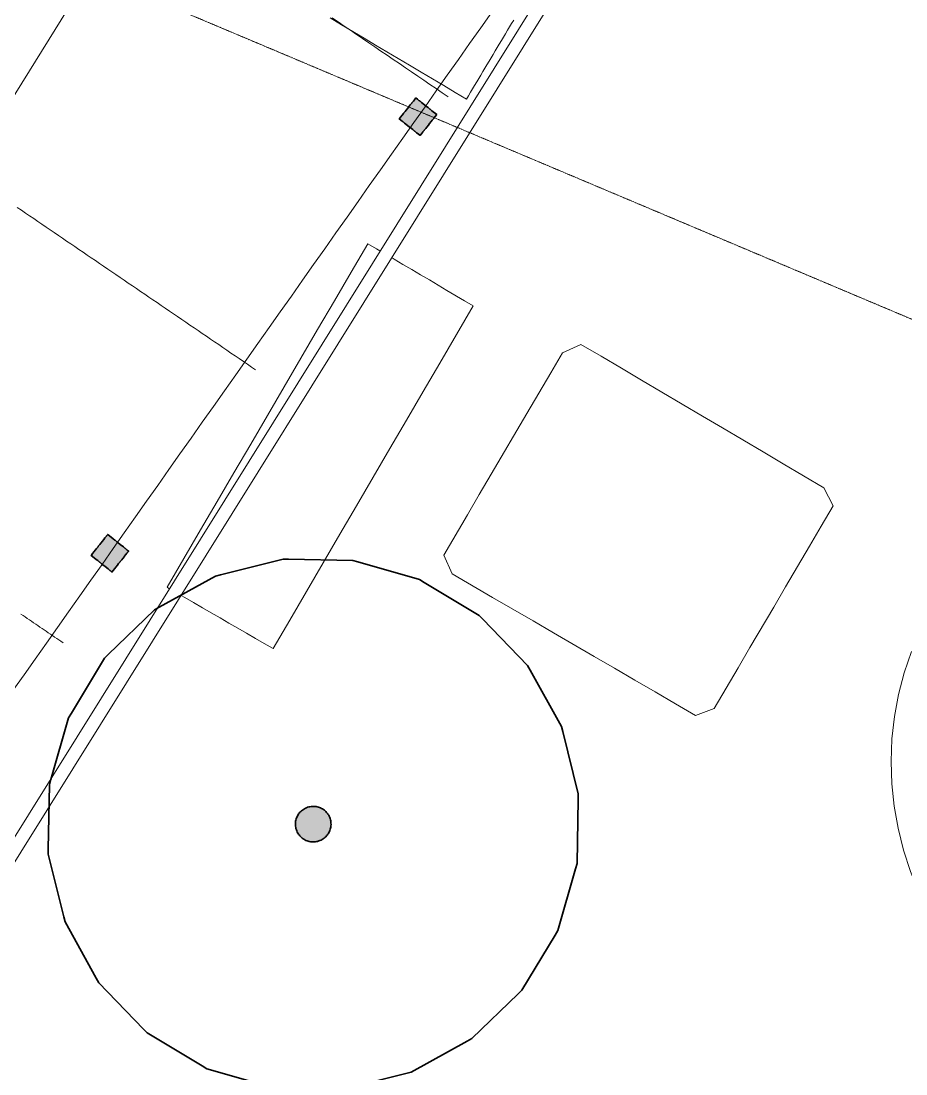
# Model space of a CAD drawing. Header units: millimetres. Extents: x -31757 to 121236, y -27283 to 63658.
# Drawn here: x 25962 to 29935, y 3077 to 7806 of the extents above; entities that cross this region are included whole.
import ezdxf

# ---------------------------------------------------------------- set-up
doc = ezdxf.new("R2010")
doc.units = ezdxf.units.MM
doc.linetypes.add('PHANTOM', pattern=[6.35, 3.175, -0.635, 0.635, -0.635, 0.635, -0.635])
for name, color, linetype, lineweight in [('01_切断（構造・壁）', 7, 'Continuous', 35), ('10_見えがかり', 7, 'Continuous', 13), ('20_上部（屋根の外形・梁）', 8, 'PHANTOM', 9), ('30_敷地・外構', 8, 'Continuous', 9)]:
    doc.layers.add(name, color=color, linetype=linetype, lineweight=lineweight)

msp = doc.modelspace()

# ---------------------------------------------------------------- hatches: boundary and pattern name
at = {"layer": '01_切断（構造・壁）'}
for points in [[(27667.4, 7360.9), (27665.8, 7362.1), (27659.6, 7367.1), (27660.8, 7368.7), (27665.8, 7374.9), (27667, 7376.5), (27672, 7382.8), (27673.2, 7384.3), (27678.2, 7390.6), (27679.5, 7392.1), (27684.5, 7398.4), (27685.7, 7400), (27690.7, 7406.2), (27691.9, 7407.8), (27696.9, 7414.1), (27698.1, 7415.6), (27703.1, 7421.9), (27704.4, 7423.4), (27709.4, 7429.7), (27710.6, 7431.3), (27715.6, 7437.5), (27716.8, 7439.1), (27721.8, 7445.4), (27723, 7446.9), (27728, 7453.2), (27729.3, 7454.8), (27734.3, 7461), (27735.8, 7459.8), (27742.1, 7454.8), (27743.6, 7453.5), (27749.9, 7448.6), (27751.5, 7447.3), (27757.7, 7442.3), (27759.3, 7441.1), (27765.6, 7436.1), (27767.1, 7434.9), (27773.4, 7429.9), (27774.9, 7428.6), (27781.2, 7423.7), (27782.8, 7422.4), (27789, 7417.4), (27790.6, 7416.2), (27796.9, 7411.2), (27798.4, 7410), (27804.7, 7405), (27806.3, 7403.7), (27812.5, 7398.8), (27814.1, 7397.5), (27820.3, 7392.5), (27821.9, 7391.3), (27828.2, 7386.3), (27826.9, 7384.7), (27821.9, 7378.5), (27820.7, 7376.9), (27815.7, 7370.7), (27814.5, 7369.1), (27809.5, 7362.8), (27808.2, 7361.3), (27803.3, 7355), (27802, 7353.4), (27797, 7347.2), (27795.8, 7345.6), (27790.8, 7339.4), (27789.6, 7337.8), (27784.6, 7331.5), (27783.3, 7330), (27778.4, 7323.7), (27777.1, 7322.1), (27772.1, 7315.9), (27770.9, 7314.3), (27765.9, 7308.1), (27764.7, 7306.5), (27759.7, 7300.2), (27758.4, 7298.7), (27753.5, 7292.4), (27751.9, 7293.6), (27745.6, 7298.6), (27744.1, 7299.9), (27737.8, 7304.8), (27736.2, 7306.1), (27730, 7311.1), (27728.4, 7312.3), (27722.2, 7317.3), (27720.6, 7318.5), (27714.3, 7323.5), (27712.8, 7324.8), (27706.5, 7329.7), (27704.9, 7331), (27698.7, 7336), (27697.1, 7337.2), (27690.9, 7342.2), (27689.3, 7343.4), (27683, 7348.4), (27681.5, 7349.7), (27675.2, 7354.6), (27673.6, 7355.9)], [(26284, 5400.1), (26282.4, 5401.3), (26276.1, 5406.3), (26277.4, 5407.9), (26282.4, 5414.1), (26283.6, 5415.7), (26288.6, 5422), (26289.8, 5423.5), (26294.8, 5429.8), (26296.1, 5431.4), (26301, 5437.6), (26302.3, 5439.2), (26307.3, 5445.5), (26308.5, 5447), (26313.5, 5453.3), (26314.7, 5454.8), (26319.7, 5461.1), (26321, 5462.7), (26325.9, 5468.9), (26327.2, 5470.5), (26332.2, 5476.8), (26333.4, 5478.3), (26338.4, 5484.6), (26339.6, 5486.1), (26344.6, 5492.4), (26345.9, 5494), (26350.8, 5500.2), (26352.4, 5499), (26358.7, 5494), (26360.2, 5492.8), (26366.5, 5487.8), (26368.1, 5486.5), (26374.3, 5481.6), (26375.9, 5480.3), (26382.1, 5475.3), (26383.7, 5474.1), (26390, 5469.1), (26391.5, 5467.9), (26397.8, 5462.9), (26399.4, 5461.6), (26405.6, 5456.7), (26407.2, 5455.4), (26413.4, 5450.4), (26415, 5449.2), (26421.3, 5444.2), (26422.8, 5443), (26429.1, 5438), (26430.7, 5436.7), (26436.9, 5431.8), (26438.5, 5430.5), (26444.8, 5425.5), (26443.5, 5424), (26438.5, 5417.7), (26437.3, 5416.1), (26432.3, 5409.9), (26431.1, 5408.3), (26426.1, 5402.1), (26424.8, 5400.5), (26419.9, 5394.2), (26418.6, 5392.7), (26413.6, 5386.4), (26412.4, 5384.8), (26407.4, 5378.6), (26406.2, 5377), (26401.2, 5370.7), (26399.9, 5369.2), (26395, 5362.9), (26393.7, 5361.4), (26388.7, 5355.1), (26387.5, 5353.5), (26382.5, 5347.3), (26381.3, 5345.7), (26376.3, 5339.4), (26375, 5337.9), (26370, 5331.6), (26368.5, 5332.9), (26362.2, 5337.8), (26360.7, 5339.1), (26354.4, 5344.1), (26352.8, 5345.3), (26346.6, 5350.3), (26345, 5351.5), (26338.7, 5356.5), (26337.2, 5357.8), (26330.9, 5362.7), (26329.4, 5364), (26323.1, 5369), (26321.5, 5370.2), (26315.3, 5375.2), (26313.7, 5376.4), (26307.4, 5381.4), (26305.9, 5382.7), (26299.6, 5387.6), (26298, 5388.9), (26291.8, 5393.9), (26290.2, 5395.1)], [(27341.7, 4157.2), (27339.1, 4153.5), (27336.2, 4149.3), (27333.1, 4146), (27329.7, 4142.2), (27326.1, 4139.1), (27322.1, 4135.6), (27318, 4132.8), (27313.4, 4129.8), (27308.9, 4127.6), (27303.8, 4125.1), (27298.9, 4123.5), (27293.4, 4121.7), (27288.3, 4120.7), (27282.6, 4119.7), (27277.4, 4119.4), (27271.6, 4119.2), (27266.5, 4119.6), (27260.7, 4120.2), (27255.8, 4121.3), (27250.3, 4122.6), (27245.7, 4124.3), (27240.5, 4126.3), (27236.4, 4128.5), (27231.7, 4131), (27227.9, 4133.6), (27223.8, 4136.5), (27220.4, 4139.6), (27216.6, 4143), (27213.5, 4146.6), (27210, 4150.6), (27207.3, 4154.7), (27204.2, 4159.3), (27202, 4163.8), (27199.5, 4168.9), (27197.9, 4173.8), (27196.1, 4179.2), (27195.1, 4184.3), (27194.1, 4190.1), (27193.8, 4195.3), (27193.6, 4201.1), (27194.1, 4206.2), (27194.6, 4212), (27195.7, 4216.9), (27197, 4222.4), (27198.7, 4227), (27200.7, 4232.2), (27202.9, 4236.3), (27205.4, 4241), (27208, 4244.8), (27210.9, 4248.9), (27214, 4252.3), (27217.4, 4256.1), (27221, 4259.2), (27225, 4262.7), (27229.1, 4265.4), (27233.7, 4268.5), (27238.2, 4270.7), (27243.3, 4273.2), (27248.2, 4274.8), (27253.7, 4276.6), (27258.8, 4277.6), (27264.5, 4278.6), (27269.7, 4278.9), (27275.5, 4279.1), (27280.6, 4278.6), (27286.4, 4278.1), (27291.3, 4277), (27296.8, 4275.7), (27301.4, 4274), (27306.6, 4272), (27310.8, 4269.8), (27315.5, 4267.3), (27319.2, 4264.7), (27323.4, 4261.8), (27326.7, 4258.7), (27330.5, 4255.3), (27333.6, 4251.7), (27337.1, 4247.7), (27339.8, 4243.6), (27342.9, 4239), (27345.1, 4234.5), (27347.6, 4229.4), (27349.2, 4224.5), (27351, 4219), (27352, 4213.9), (27353, 4208.2), (27353.3, 4203), (27353.5, 4197.2), (27353.1, 4192.1), (27352.5, 4186.3), (27351.4, 4181.4), (27350.1, 4175.9), (27348.4, 4171.3), (27346.4, 4166.1), (27344.2, 4161.9)]]:
    msp.add_hatch(color=7, dxfattribs=at).paths.add_polyline_path(points)

# ---------------------------------------------------------------- linework, layer by layer
for points in [[(27667.4, 7360.9), (27665.8, 7362.1), (27659.6, 7367.1), (27660.8, 7368.7), (27665.8, 7374.9), (27667, 7376.5), (27672, 7382.8), (27673.2, 7384.3), (27678.2, 7390.6), (27679.5, 7392.1), (27684.5, 7398.4), (27685.7, 7400), (27690.7, 7406.2), (27691.9, 7407.8), (27696.9, 7414.1), (27698.1, 7415.6), (27703.1, 7421.9), (27704.4, 7423.4), (27709.4, 7429.7), (27710.6, 7431.3), (27715.6, 7437.5), (27716.8, 7439.1), (27721.8, 7445.4), (27723, 7446.9), (27728, 7453.2), (27729.3, 7454.8), (27734.3, 7461), (27735.8, 7459.8), (27742.1, 7454.8), (27743.6, 7453.5), (27749.9, 7448.6), (27751.5, 7447.3), (27757.7, 7442.3), (27759.3, 7441.1), (27765.6, 7436.1), (27767.1, 7434.9), (27773.4, 7429.9), (27774.9, 7428.6), (27781.2, 7423.7), (27782.8, 7422.4), (27789, 7417.4), (27790.6, 7416.2), (27796.9, 7411.2), (27798.4, 7410), (27804.7, 7405), (27806.3, 7403.7), (27812.5, 7398.8), (27814.1, 7397.5), (27820.3, 7392.5), (27821.9, 7391.3), (27828.2, 7386.3), (27826.9, 7384.7), (27821.9, 7378.5), (27820.7, 7376.9), (27815.7, 7370.7), (27814.5, 7369.1), (27809.5, 7362.8), (27808.2, 7361.3), (27803.3, 7355), (27802, 7353.4), (27797, 7347.2), (27795.8, 7345.6), (27790.8, 7339.4), (27789.6, 7337.8), (27784.6, 7331.5), (27783.3, 7330), (27778.4, 7323.7), (27777.1, 7322.1), (27772.1, 7315.9), (27770.9, 7314.3), (27765.9, 7308.1), (27764.7, 7306.5), (27759.7, 7300.2), (27758.4, 7298.7), (27753.5, 7292.4), (27751.9, 7293.6), (27745.6, 7298.6), (27744.1, 7299.9), (27737.8, 7304.8), (27736.2, 7306.1), (27730, 7311.1), (27728.4, 7312.3), (27722.2, 7317.3), (27720.6, 7318.5), (27714.3, 7323.5), (27712.8, 7324.8), (27706.5, 7329.7), (27704.9, 7331), (27698.7, 7336), (27697.1, 7337.2), (27690.9, 7342.2), (27689.3, 7343.4), (27683, 7348.4), (27681.5, 7349.7), (27675.2, 7354.6), (27673.6, 7355.9), (27667.4, 7360.9)], [(26284, 5400.1), (26282.4, 5401.3), (26276.1, 5406.3), (26277.4, 5407.9), (26282.4, 5414.1), (26283.6, 5415.7), (26288.6, 5422), (26289.8, 5423.5), (26294.8, 5429.8), (26296.1, 5431.4), (26301, 5437.6), (26302.3, 5439.2), (26307.3, 5445.5), (26308.5, 5447), (26313.5, 5453.3), (26314.7, 5454.8), (26319.7, 5461.1), (26321, 5462.7), (26325.9, 5468.9), (26327.2, 5470.5), (26332.2, 5476.8), (26333.4, 5478.3), (26338.4, 5484.6), (26339.6, 5486.1), (26344.6, 5492.4), (26345.9, 5494), (26350.8, 5500.2), (26352.4, 5499), (26358.7, 5494), (26360.2, 5492.8), (26366.5, 5487.8), (26368.1, 5486.5), (26374.3, 5481.6), (26375.9, 5480.3), (26382.1, 5475.3), (26383.7, 5474.1), (26390, 5469.1), (26391.5, 5467.9), (26397.8, 5462.9), (26399.4, 5461.6), (26405.6, 5456.7), (26407.2, 5455.4), (26413.4, 5450.4), (26415, 5449.2), (26421.3, 5444.2), (26422.8, 5443), (26429.1, 5438), (26430.7, 5436.7), (26436.9, 5431.8), (26438.5, 5430.5), (26444.8, 5425.5), (26443.5, 5424), (26438.5, 5417.7), (26437.3, 5416.1), (26432.3, 5409.9), (26431.1, 5408.3), (26426.1, 5402.1), (26424.8, 5400.5), (26419.9, 5394.2), (26418.6, 5392.7), (26413.6, 5386.4), (26412.4, 5384.8), (26407.4, 5378.6), (26406.2, 5377), (26401.2, 5370.7), (26399.9, 5369.2), (26395, 5362.9), (26393.7, 5361.4), (26388.7, 5355.1), (26387.5, 5353.5), (26382.5, 5347.3), (26381.3, 5345.7), (26376.3, 5339.4), (26375, 5337.9), (26370, 5331.6), (26368.5, 5332.9), (26362.2, 5337.8), (26360.7, 5339.1), (26354.4, 5344.1), (26352.8, 5345.3), (26346.6, 5350.3), (26345, 5351.5), (26338.7, 5356.5), (26337.2, 5357.8), (26330.9, 5362.7), (26329.4, 5364), (26323.1, 5369), (26321.5, 5370.2), (26315.3, 5375.2), (26313.7, 5376.4), (26307.4, 5381.4), (26305.9, 5382.7), (26299.6, 5387.6), (26298, 5388.9), (26291.8, 5393.9), (26290.2, 5395.1), (26284, 5400.1)], [(26299.3, 3507.6), (26159.3, 3760.2), (26153.5, 3783.4), (26083.6, 4063.6), (26084, 4087.4), (26089.1, 4376.2), (26095.7, 4399.1), (26175.3, 4676.7), (26187.6, 4697.2), (26336.3, 4944.7), (26353.5, 4961.3), (26561.2, 5161.9), (26582.1, 5173.4), (26834.6, 5313.4), (26857.8, 5319.2), (27138, 5389.1), (27161.9, 5388.7), (27450.6, 5383.6), (27473.5, 5377), (27751.1, 5297.4), (27771.6, 5285.1), (28019.1, 5136.4), (28035.7, 5119.2), (28236.3, 4911.5), (28247.9, 4890.6)], [(28247.9, 4890.6), (28387.8, 4638.1), (28393.6, 4614.9), (28463.5, 4334.7), (28463.1, 4310.8), (28458, 4022.1), (28451.4, 3999.2), (28371.9, 3721.6), (28359.6, 3701.1), (28210.8, 3453.6), (28193.7, 3437), (27985.9, 3236.4), (27965, 3224.8), (27712.5, 3084.8), (27689.3, 3079.1), (27409.1, 3009.2)], [(27341.7, 4157.2), (27339.1, 4153.5), (27336.2, 4149.3), (27333.1, 4146), (27329.7, 4142.2), (27326.1, 4139.1), (27322.1, 4135.6), (27318, 4132.8), (27313.4, 4129.8), (27308.9, 4127.6), (27303.8, 4125.1), (27298.9, 4123.5), (27293.4, 4121.7), (27288.3, 4120.7), (27282.6, 4119.7), (27277.4, 4119.4), (27271.6, 4119.2), (27266.5, 4119.6), (27260.7, 4120.2), (27255.8, 4121.3), (27250.3, 4122.6), (27245.7, 4124.3), (27240.5, 4126.3), (27236.4, 4128.5), (27231.7, 4131), (27227.9, 4133.6), (27223.8, 4136.5), (27220.4, 4139.6), (27216.6, 4143), (27213.5, 4146.6), (27210, 4150.6), (27207.3, 4154.7), (27204.2, 4159.3), (27202, 4163.8), (27199.5, 4168.9), (27197.9, 4173.8), (27196.1, 4179.2), (27195.1, 4184.3), (27194.1, 4190.1), (27193.8, 4195.3), (27193.6, 4201.1), (27194.1, 4206.2), (27194.6, 4212), (27195.7, 4216.9), (27197, 4222.4), (27198.7, 4227), (27200.7, 4232.2), (27202.9, 4236.3), (27205.4, 4241), (27208, 4244.8), (27210.9, 4248.9), (27214, 4252.3), (27217.4, 4256.1), (27221, 4259.2), (27225, 4262.7), (27229.1, 4265.4), (27233.7, 4268.5), (27238.2, 4270.7), (27243.3, 4273.2), (27248.2, 4274.8), (27253.7, 4276.6), (27258.8, 4277.6), (27264.5, 4278.6), (27269.7, 4278.9), (27275.5, 4279.1), (27280.6, 4278.6), (27286.4, 4278.1), (27291.3, 4277), (27296.8, 4275.7), (27301.4, 4274), (27306.6, 4272), (27310.8, 4269.8), (27315.5, 4267.3), (27319.2, 4264.7), (27323.4, 4261.8), (27326.7, 4258.7), (27330.5, 4255.3), (27333.6, 4251.7), (27337.1, 4247.7), (27339.8, 4243.6), (27342.9, 4239), (27345.1, 4234.5), (27347.6, 4229.4), (27349.2, 4224.5), (27351, 4219), (27352, 4213.9), (27353, 4208.2), (27353.3, 4203), (27353.5, 4197.2), (27353.1, 4192.1), (27352.5, 4186.3), (27351.4, 4181.4), (27350.1, 4175.9), (27348.4, 4171.3), (27346.4, 4166.1), (27344.2, 4161.9), (27341.7, 4157.2)], [(27073.6, 3021.3), (26796, 3100.8), (26775.5, 3113.1), (26528, 3261.9), (26511.4, 3279), (26310.8, 3486.8), (26299.3, 3507.6)]]:
    msp.add_lwpolyline(points, dxfattribs=at)
at = {"layer": '10_見えがかり'}
for points in [[(25245.7, 6369.4), (28250.5, 11210.9)], [(25548.7, 3528.9), (28639.8, 8482.1)], [(28691.2, 8451.1), (25600.9, 3499.4), (25548.7, 3528.9)], [(27293.2, 6420.6), (27368.3, 6549.2), (27443.5, 6677.8), (27518.6, 6806.4), (27558.1, 6783.2), (27572.1, 6774.9)], [(27627.2, 6742.4), (27637, 6736.6), (27676.5, 6713.3), (27716, 6690), (27755.4, 6666.7), (27794.9, 6643.4), (27834.4, 6620.1), (27873.9, 6596.8), (27952.8, 6550.2), (27992.3, 6527), (27917.4, 6398.7), (27842.5, 6270.4), (27767.5, 6142.2), (27692.6, 6013.9), (27617.7, 5885.7), (27467.9, 5629.1), (27392.9, 5500.9), (27243.1, 5244.4), (27168.2, 5116.1), (27093.3, 4987.8), (27053.6, 5010.8), (27013.9, 5033.7), (26974.2, 5056.7), (26934.6, 5079.6), (26894.9, 5102.6), (26855.2, 5125.5), (26815.5, 5148.4), (26775.9, 5171.4), (26736.2, 5194.3), (26696.5, 5217.3), (26681, 5226.3)], [(26625.6, 5258.3), (26617.1, 5263.2), (26692.3, 5391.8), (26767.4, 5520.4), (26842.5, 5649), (26917.6, 5777.6), (26992.7, 5906.2), (27067.9, 6034.8), (27143, 6163.4), (27218.1, 6292), (27293.2, 6420.6)], [(28232.9, 6043.6), (28286.3, 6134.6), (28339.7, 6225.6), (28393, 6316.6), (28475.6, 6354.2), (28566.4, 6300.5), (28657.3, 6246.9), (28748.1, 6193.2), (28838.9, 6139.6), (29020.6, 6032.3), (29111.4, 5978.6), (29202.3, 5925), (29293.1, 5871.3), (29383.9, 5817.7), (29474.8, 5764), (29565.6, 5710.4), (29608.3, 5629.1), (29554.8, 5538.1), (29501.4, 5447.1), (29394.7, 5265.2), (29341.3, 5174.2), (29234.5, 4992.2), (29181.1, 4901.2), (29074.4, 4719.2), (28990.5, 4686.7), (28899.4, 4739.8), (28808.2, 4793), (28717.1, 4846.1), (28625.9, 4899.2), (28534.8, 4952.3), (28352.5, 5058.6), (28261.3, 5111.7), (28170.2, 5164.8), (28079.1, 5217.9), (27896.8, 5324.2), (27859.2, 5406.7), (27966, 5588.7), (28019.3, 5679.7), (28072.7, 5770.6), (28232.9, 6043.6)], [(29871.8, 4582.1), (29882.9, 4682.5), (29901.2, 4781.7), (29926.6, 4879.4), (29959, 4975)], [(30779.8, 3130.1), (30724.9, 3079.7), (30640.2, 3134.5), (30558.3, 3193.6), (30479.7, 3256.9), (30404.4, 3324.2), (30332.6, 3395.2), (30264.7, 3469.8), (30200.7, 3547.9), (30140.7, 3629.2), (30085.4, 3713.6), (30035.9, 3801.5), (29992.4, 3892.6), (29955.1, 3986.5), (29924.3, 4082.6), (29900.1, 4180.6), (29882.6, 4280), (29871.8, 4380.4), (29867.9, 4481.3), (29871.8, 4582.1)]]:
    msp.add_lwpolyline(points, dxfattribs=at)
at = {"layer": '20_上部（屋根の外形・梁）'}
msp.add_lwpolyline([(40432.8, 2047.6), (34030.2, 4749.4), (34030.2, 4749.4), (26699.9, 7843.6), (26699.4, 7843.9), (26031.1, 8156.4), (26029.4, 8157.3), (26026.4, 8159.3), (26025.8, 8159.7), (26026.2, 8160.3), (26672.5, 9168.4), (26672.6, 9168.6), (28268.7, 11715.1), (28269.1, 11715.6), (28269.7, 11715.3), (30036.5, 10618.7)], dxfattribs=at)
at = {"layer": '30_敷地・外構'}
for points in [[(28075.5, 7846.7), (28025.5, 7775.8), (27975.5, 7705), (27925.5, 7634.1), (27875.5, 7563.2), (27825.5, 7492.4), (27775.4, 7421.5), (27725.4, 7350.6), (27675.4, 7279.7), (27625.4, 7208.9), (27575.4, 7138), (27525.4, 7067.1), (27475.4, 6996.2), (27425.4, 6925.4), (27375.4, 6854.5), (27325.4, 6783.6), (27275.4, 6712.7), (27225.4, 6641.9), (27175.4, 6571), (27125.4, 6500.1), (27075.4, 6429.2), (27025.4, 6358.4), (26975.4, 6287.5), (26925.4, 6216.6), (26875.4, 6145.8), (26825.4, 6074.9), (26775.4, 6004), (26725.4, 5933.1), (26675.3, 5862.3), (26625.3, 5791.4), (26575.3, 5720.5), (26525.3, 5649.6), (26475.3, 5578.8), (26425.3, 5507.9), (26375.3, 5437), (26325.3, 5366.1), (26275.3, 5295.3), (26225.3, 5224.4), (26175.3, 5153.5), (26125.3, 5082.6), (26075.3, 5011.8), (26025.3, 4940.9), (25975.3, 4870), (25925.3, 4799.1)], [(28173.5, 7811), (28164.3, 7795.6), (28155.1, 7780.2), (28145.8, 7764.7), (28136.6, 7749.3), (28127.3, 7733.8), (28118.1, 7718.4), (28108.9, 7703), (28099.7, 7687.5), (28090.4, 7672), (28081.2, 7656.6), (28072, 7641.1), (28062.8, 7625.7), (28053.6, 7610.2), (28044.4, 7594.8), (28035.2, 7579.3), (28026, 7563.9), (28016.7, 7548.4), (28007.5, 7533), (27998.3, 7517.5), (27989.1, 7502.1), (27979.9, 7486.6), (27970.7, 7471.1), (27961.5, 7455.7), (27910.4, 7486.1), (27859.4, 7516.4), (27808.4, 7546.8), (27757.4, 7577.2), (27706.4, 7607.5), (27655.3, 7637.9), (27604.3, 7668.3), (27553.3, 7698.6), (27502.3, 7729), (27451.2, 7759.4), (27400.2, 7789.7), (27349.2, 7820.1)], [(27358.1, 7821.1), (27385.6, 7802.4), (27413, 7783.7), (27440.5, 7764.9), (27468, 7746.2), (27495.4, 7727.5), (27522.9, 7708.8), (27550.4, 7690.1), (27577.8, 7671.4), (27605.3, 7652.6), (27632.7, 7633.9), (27660.2, 7615.2), (27687.7, 7596.5), (27715.1, 7577.8), (27742.6, 7559), (27770.1, 7540.3), (27797.5, 7521.6), (27825, 7502.9), (27852.4, 7484.2), (27879.9, 7465.4)], [(25944.8, 6969.1), (25963.3, 6956.5), (25981.7, 6944), (26000.2, 6931.4), (26018.6, 6918.8), (26037.1, 6906.2), (26055.5, 6893.7), (26074, 6881.1), (26092.4, 6868.5), (26110.9, 6855.9), (26129.3, 6843.3), (26147.8, 6830.8), (26166.2, 6818.2), (26184.7, 6805.6), (26203.1, 6793), (26221.6, 6780.5), (26240, 6767.9), (26258.5, 6755.3), (26277, 6742.7), (26295.4, 6730.2), (26313.9, 6717.6), (26332.3, 6705), (26350.8, 6692.4), (26369.2, 6679.8), (26387.7, 6667.3), (26406.1, 6654.7), (26424.6, 6642.1), (26443, 6629.5), (26461.5, 6617), (26479.9, 6604.4), (26498.4, 6591.8), (26516.8, 6579.2), (26535.3, 6566.7), (26553.7, 6554.1), (26572.2, 6541.5), (26590.6, 6528.9), (26609.1, 6516.3), (26627.5, 6503.8), (26646, 6491.2), (26664.4, 6478.6), (26682.9, 6466), (26701.4, 6453.5), (26719.8, 6440.9), (26738.3, 6428.3), (26756.7, 6415.7), (26775.2, 6403.1), (26793.6, 6390.6), (26812.1, 6378), (26830.5, 6365.4), (26849, 6352.8), (26867.4, 6340.3), (26885.9, 6327.7), (26904.3, 6315.1), (26922.8, 6302.5), (26941.2, 6290), (26959.7, 6277.4), (26978.1, 6264.8), (26996.6, 6252.2), (27015, 6239.6)], [(25961.3, 5142.6), (25970.8, 5136.1), (25980.2, 5129.7), (25989.7, 5123.2), (25999.1, 5116.8), (26008.5, 5110.4), (26018, 5103.9), (26027.4, 5097.5), (26036.9, 5091.1), (26046.3, 5084.6), (26055.8, 5078.2), (26065.2, 5071.8), (26074.6, 5065.3), (26084.1, 5058.9), (26093.5, 5052.5), (26103, 5046), (26112.4, 5039.6), (26121.9, 5033.1), (26131.3, 5026.7), (26140.7, 5020.3), (26150.2, 5013.8)]]:
    msp.add_lwpolyline(points, dxfattribs=at)

doc.saveas('drawing.dxf')
